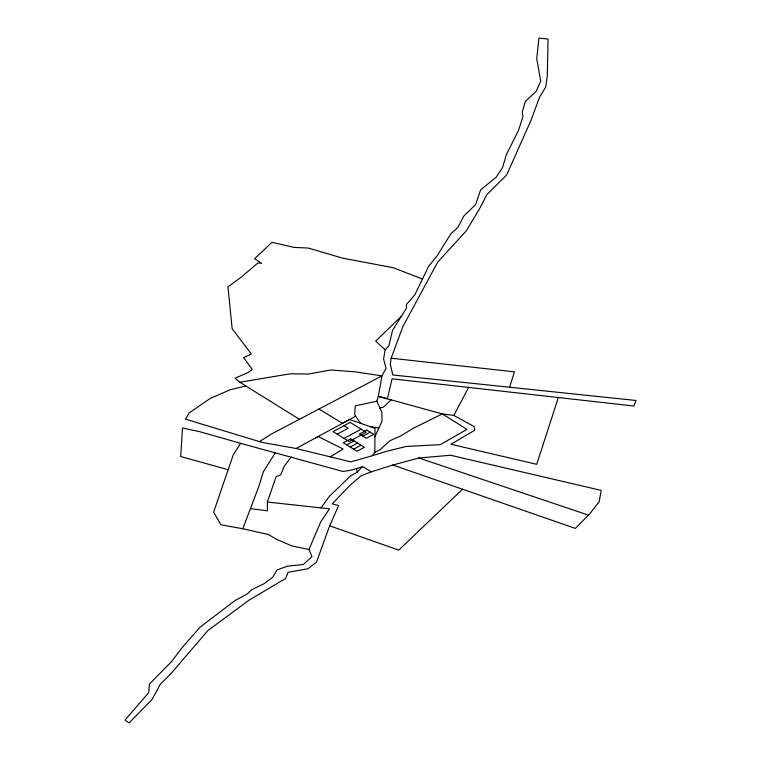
<?xml version="1.0" encoding="UTF-8"?>
<svg xmlns="http://www.w3.org/2000/svg" width="761" height="761" viewBox="0 0 761 761"><rect width="100%" height="100%" fill="white"/><g stroke="black" fill="none" stroke-linecap="round" stroke-linejoin="round"><path stroke-width="1.14" d="M296.077 448.486L350.84 461.898L372.319 455.715L374.821 452.386L375.002 428.329L349.613 419.473L296.077 448.486L262.393 442.493L185.465 419.149L189.213 412.9L210.34 398.374L230.231 389.756L245.832 385.979M391.125 358.212L390.345 364.367L392.819 374.992L635.987 400.486L633.903 406.041L392.086 378.807L387.387 398.821L378.341 396.348L381.984 375.867L385.998 368.353L383.582 358.954L385.152 349.784L388.919 345.827L392.533 330.455L406.545 307.939L406.345 304.6L414.802 294.821L428.51 266.569L437.014 255.943L450.95 233.703L457.78 227.539L463.972 215.848L475.635 204.509L480.629 189.85L496.21 177.161L502.555 167.496L506.388 154.616L518.469 130.426L522.931 116.804L522.246 111.991L525.337 101.451L536.182 91.32L540.738 81.227L536.743 58.825L538.931 38.05L548.044 39.039L547.321 75.586L545.713 87.135L539.511 97.275L531.035 120.257L506.655 174.992L486.878 194.597L479.535 208.771L466.198 230.954L437.708 262.079L402.883 326.583L391.125 358.212L514.446 371.844L509.604 387.225M374.935 436.671L382.022 421.204L381.87 412.424L376.866 401.209L378.341 396.348L442.369 413.917L453.841 415.411L474.189 426.617L474.778 430.231L450.883 444.243L536.724 464.315L558.393 397.394M362.074 466.959L350.212 470.308L342.945 471.468L240.647 443.34L233.313 454.697L213.651 512.077L220.899 524.767L242.797 528.752L268.272 534.488L276.994 539.511L291.701 545.856L308.985 549.528L311.991 556.624L303.316 564.519L287.287 566.213L277.109 569.903L272.676 577.295L264.324 583.563L251.406 589.918L247.449 593.799L234.883 600.648L200.105 627.14L182.459 647.231L171.672 661.423L149.346 684.158L148.776 692.586L125.013 720.068L129.018 722.95L152.067 699.502L160.267 684.291L170.559 674.046L207.877 630.584L249.018 600.191L285.565 578.503L288.124 572.253L307.986 568.762L316.452 562.227L329.637 525.813L338.626 505.57L332.176 503.868L350.07 485.271L360.828 475.977L371.406 471.763L392.866 465.019L418.864 457.998L450.569 455.24L601.2 490.398L599.135 501.832L589.585 514.017L575.364 528.41L392.866 465.019M250.474 508.643L267.444 510.802L267.358 502.032L276.138 476.671L280.666 474.854L284.167 466.388L291.178 457.009M242.797 528.752L258.94 486.127L263.316 471.763L275.434 452.614M308.985 549.528L320.723 521.932L329.494 508.805L267.358 502.032M453.841 415.411L468.805 387.13M321.037 507.91L329.313 496.381L350.279 476.139L357.204 472.162L362.426 466.579L371.406 471.763M401.323 316.329L375.668 341.109L385.152 349.784M462.555 489.228L398.716 550.117L329.637 525.813M391.135 399.858L383.401 407.164L379.615 407.829M259.491 441.618L270.459 434.569L381.984 375.867L355.263 371.853L330.683 369.998L308.443 374.031L290.207 373.803L239.829 382.25L235.073 378.236L248.543 372.291L252.272 369.351L243.615 357.708L251.339 353.989L232.153 328.695L227.958 286.849L241.399 277.033L257.912 262.935L261.698 263.335L254.574 258.73L271.943 242.331L294.136 247.411L308.3 248.048L342.678 258.169L393.304 267.729L422.46 279.049M330.293 456.866L343.106 448.99L318.174 436.491L315.615 437.879M337.199 434.16L348.224 428.196L344.086 425.646M344.086 438.393L361.161 429.156M346.769 444.909L354.112 440.933M362.921 436.167L370.274 432.191M350.212 447.03L357.556 443.054M353.656 449.152L360.999 445.175M360.543 423.287L355.653 416.2L342.517 423.316L318.888 408.999M374.821 452.386L380.1 449.675L390.079 440.648L400.334 436.158L413.936 427.929L442.369 413.917L466.95 429.375L440.334 444.652L406.165 446.469L386.588 451.311L372.319 455.715M376.866 401.209L355.254 405.832L354.731 414.545L355.653 416.2M369.884 426.55L378.731 428.005M228.072 469.68L180.709 456.552L182.497 427.996L199.886 431.734L240.647 443.34M418.864 457.998L588.472 515.14M239.829 382.25L299.396 419.292M356.49 468.538L357.204 472.162M350.146 422.374L333.071 431.611L349.166 441.523L366.231 432.286L350.146 422.374M350.669 438.821L343.325 442.788L357.099 451.273L364.443 447.297L350.669 438.821M366.831 430.07L359.487 434.046L366.364 438.288L373.708 434.312L366.831 430.07"/></g></svg>
